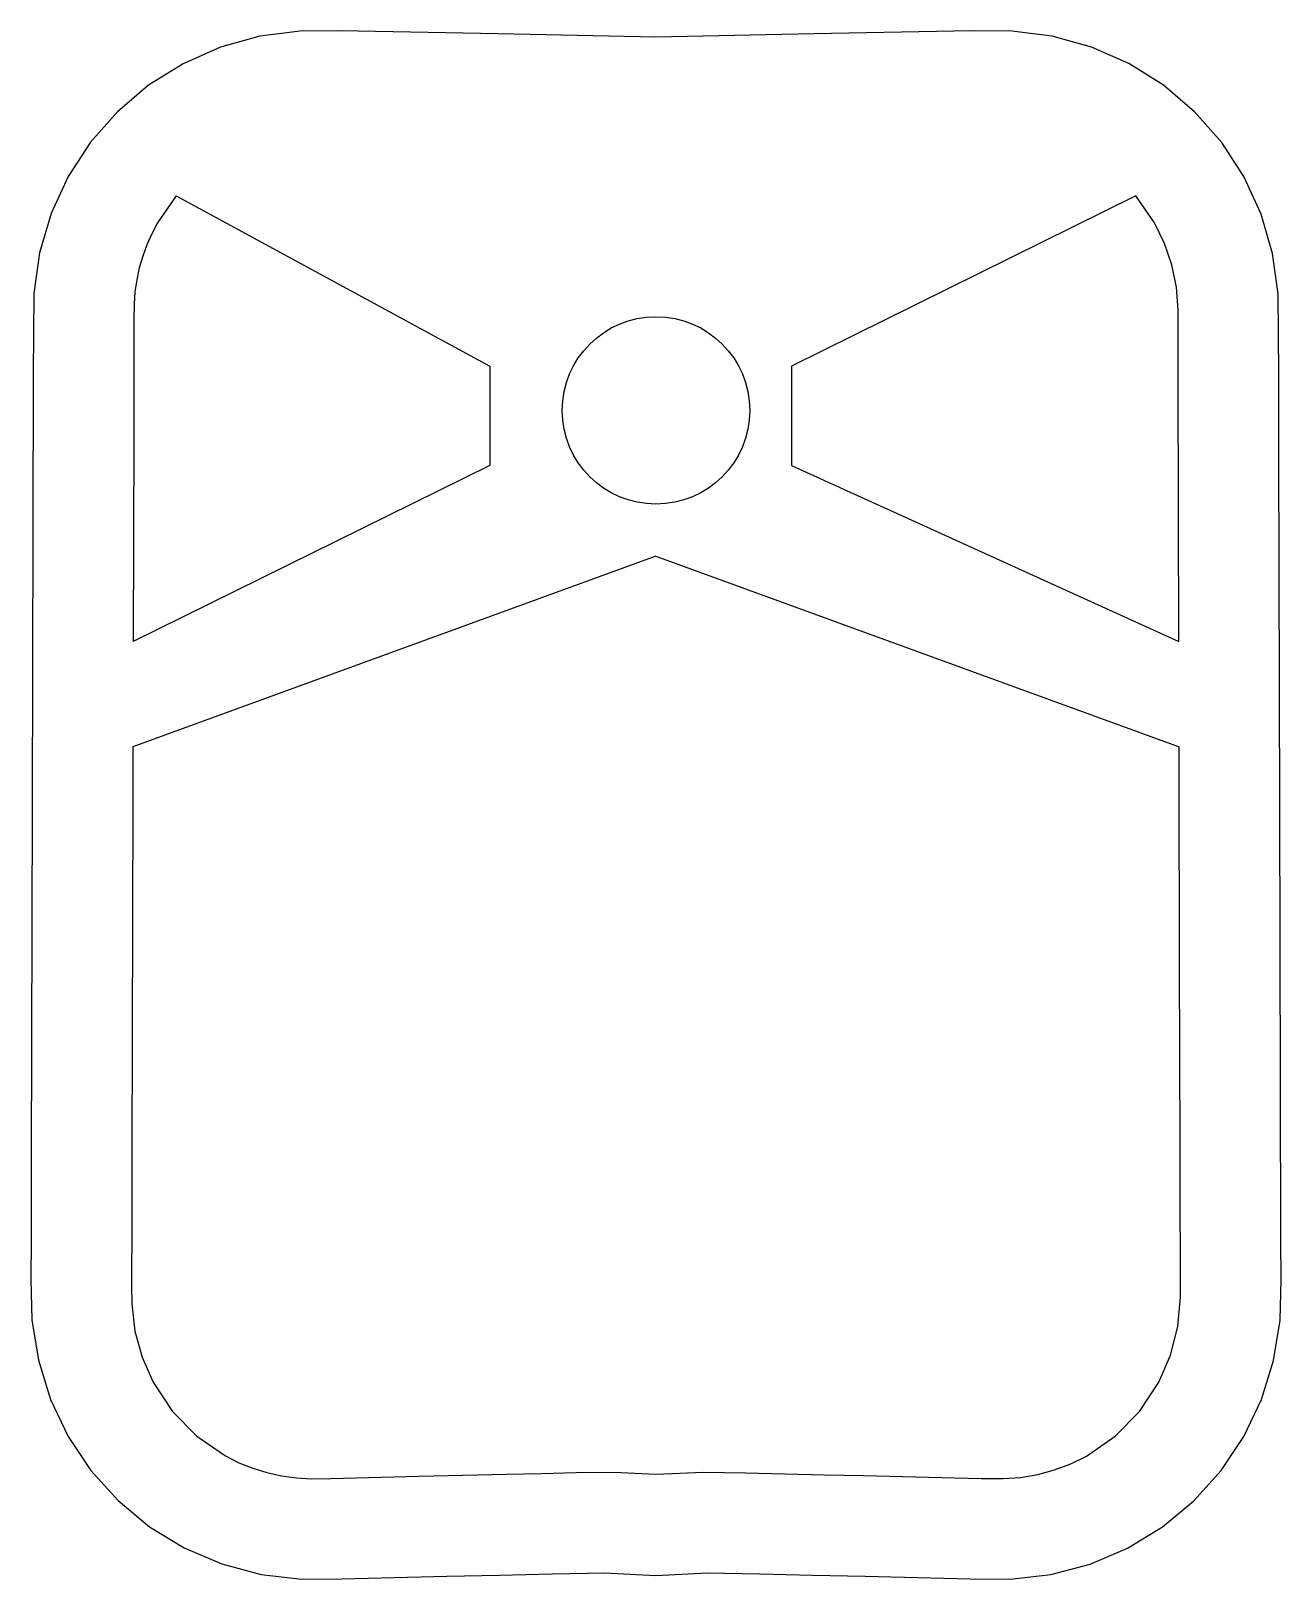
# Model space of a CAD drawing. Extents: x -55 to 55, y 1 to 137.
import ezdxf

# ---------------------------------------------------------------- set-up
doc = ezdxf.new("R2010")
doc.units = 0
doc.layers.get('0').update_dxf_attribs({"linetype": 'CONTINUOUS'})

msp = doc.modelspace()

# ---------------------------------------------------------------- linework, layer by layer
at = {"color": 7, "linetype": 'CONTINUOUS'}
for p, q in [((-41.97, 122.4), (-14.55, 107.51)), ((41.97, 122.4), (11.85, 107.51)), ((-14.55, 107.51), (-14.55, 98.83)), ((11.85, 107.51), (11.85, 98.83)), ((-14.55, 98.83), (-45.74, 83.42)), ((11.85, 98.83), (45.74, 83.42)), ((0, 90.88), (-45.76, 74.22)), ((0, 90.88), (45.76, 74.22))]:
    msp.add_line(p, q, dxfattribs=at)
at = {"color": 7, "linetype": 'CONTINUOUS', "flags": 128}
for points in [[(0, 136.3), (-13.81, 136.58), (-27.61, 136.83), (-31.13, 136.82), (-34.66, 136.37), (-38.1, 135.41), (-41.36, 133.97), (-44.39, 132.08), (-47.11, 129.77), (-49.48, 127.1), (-51.42, 124.1), (-52.92, 120.85), (-53.93, 117.41), (-54.42, 113.87), (-54.47, 110.35), (-54.48, 106.89), (-54.51, 93.28), (-54.57, 68.98), (-54.66, 38.05), (-54.66, 34.57), (-54.67, 31.1), (-54.68, 27.63), (-54.59, 24.09), (-54.03, 20.55), (-52.97, 17.12), (-51.42, 13.89), (-49.44, 10.92), (-47.06, 8.27), (-44.31, 5.99), (-41.27, 4.13), (-37.99, 2.73), (-34.54, 1.82), (-30.99, 1.41), (-27.49, 1.44), (-22.89, 1.55), (-18.29, 1.66), (-13.69, 1.76), (-9.08, 1.87), (-4.5, 1.96), (0, 1.72)], [(0, 1.72), (4.5, 1.96), (9.08, 1.87), (13.68, 1.76), (18.29, 1.66), (22.88, 1.55), (27.49, 1.44), (30.99, 1.41), (34.53, 1.82), (37.98, 2.72), (41.26, 4.12), (44.31, 5.98), (47.05, 8.26), (49.44, 10.91), (51.42, 13.88), (52.96, 17.11), (54.02, 20.53), (54.59, 24.06), (54.68, 27.59), (54.67, 31.06), (54.64, 44.66), (54.57, 68.96), (54.49, 99.89), (54.49, 103.36), (54.48, 106.83), (54.47, 110.31), (54.42, 113.83), (53.94, 117.38), (52.93, 120.82), (51.43, 124.09), (49.49, 127.08), (47.12, 129.77), (44.39, 132.08), (41.36, 133.98), (38.09, 135.41), (34.66, 136.37), (31.12, 136.82), (27.61, 136.83), (13.8, 136.58), (0, 136.3)], [(-41.97, 122.4), (-43.61, 120.05), (-44.11, 119.1), (-44.54, 118.13), (-44.9, 117.13), (-45.2, 116.1), (-45.42, 115.06), (-45.58, 114.01), (-45.66, 112.94), (-45.67, 111.65), (-45.68, 108.27), (-45.68, 104.89), (-45.69, 101.52), (-45.74, 83.42)], [(45.74, 83.42), (45.68, 106.44), (45.67, 109.45), (45.67, 112.42), (45.53, 114.41), (45.13, 116.36), (44.49, 118.24), (43.62, 120.04), (41.97, 122.4)], [(-45.76, 74.22), (-45.77, 69.47), (-45.85, 38.63), (-45.86, 36.7), (-45.86, 34.76), (-45.87, 32.82), (-45.87, 30.88), (-45.88, 28.94), (-45.88, 27), (-45.86, 25.48), (-45.58, 23.1), (-44.95, 20.81), (-43.99, 18.63), (-42.31, 16.08), (-40.17, 13.9), (-37.66, 12.18), (-36.5, 11.59), (-35.28, 11.1), (-34.04, 10.72), (-32.76, 10.44), (-31.46, 10.26), (-30.15, 10.19), (-28.46, 10.22), (-20.76, 10.4), (-13.05, 10.58), (-10.03, 10.65), (-6.99, 10.72), (-3.7, 10.76), (0, 10.58)], [(0, 10.58), (4.17, 10.76), (7.82, 10.7), (11.26, 10.62), (14.7, 10.54), (18.14, 10.46), (21.58, 10.38), (25.02, 10.3), (28.45, 10.22), (30.36, 10.2), (31.89, 10.31), (33.4, 10.56), (34.87, 10.96), (36.29, 11.5), (37.66, 12.17), (40.17, 13.9), (42.3, 16.08), (43.99, 18.63), (45.01, 20.99), (45.65, 23.5), (45.88, 26.06), (45.88, 29.81), (45.87, 33.67), (45.86, 37.52), (45.85, 41.37), (45.84, 45.23), (45.77, 69.45), (45.76, 74.22)]]:
    msp.add_lwpolyline(points, dxfattribs=at)
at = {"color": 7, "linetype": 'CONTINUOUS'}
msp.add_circle((0, 103.64), 8.2, dxfattribs=at)

doc.saveas('drawing.dxf')
